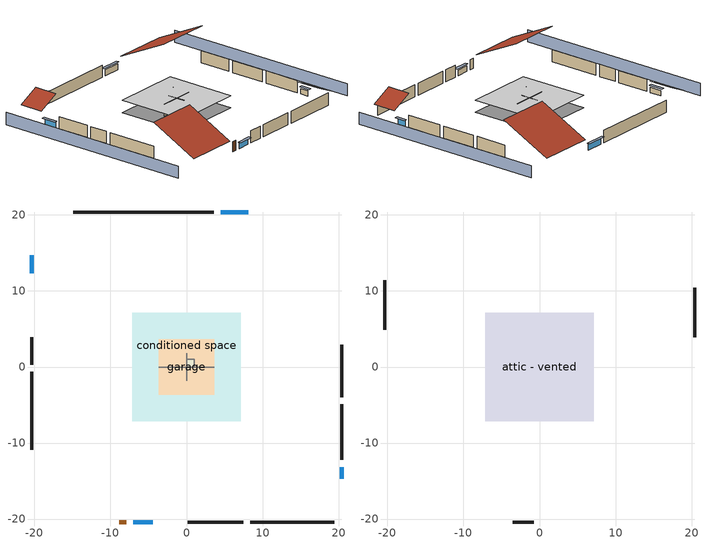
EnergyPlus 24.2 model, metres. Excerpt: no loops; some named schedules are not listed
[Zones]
conditioned space
 floor foundation (Slab2 construction): -7.11,-7.11 -7.11,7.11 7.11,7.11 7.11,-7.11 z0
 wall outside (AdiabaticWallConstruction 1): -8.82,-20.39 -7.91,-20.39 z0:2.03
 wall outside (AdiabaticWallConstruction): 8.14,20.39 4.48,20.39 z0:1.22; 20.39,-14.72 20.39,-13.15 z0:1.07; -6.98,-20.39 -4.45,-20.39 z0:1.13; -20.39,14.72 -20.39,12.33 z0:1.04
 wall outside (Wall3 construction): 3.55,20.39 -14.93,20.39 z0:2.44
 wall outside (Wall4 construction): 20.39,-3.98 20.39,2.96 z0:2.44
 wall outside (Wall7 construction): 8.4,-20.39 19.46,-20.39 z0:2.44
 wall outside (Wall8 construction): -20.39,-0.64 -20.39,-10.91 z0:2.44
 wall to garage (Wall5 construction): -3.66,0 3.66,0 z0:2.44
 wall to garage (Wall6 construction): 0,-1.83 0,1.83 z0:2.44
 window (WindowConstruction): 8.14,20.39 4.48,20.39 z0:1.22
 window (WindowConstruction 1): 20.39,-14.72 20.39,-13.16 z0:1.07
 window (WindowConstruction 2): -6.98,-20.39 -4.45,-20.39 z0:1.13
 window (WindowConstruction 3): -20.39,14.72 -20.39,12.33 z0:1.04
 door (Door): -8.82,-20.39 -7.91,-20.39 z0:2.03
furnace airloop ret air zone
 floor adiabatic (AdiabaticConst): 0,0 0,1 1,1 1,0 z0
 wall adiabatic (AdiabaticConst): 0,1 0,0 1,0 1,1 0,1 z0:1
 ceiling adiabatic (AdiabaticConst): 1,0 1,1 0,1 0,0 z1
garage
 floor foundation (Slab1 construction): -3.66,-3.66 -3.66,3.66 3.66,3.66 3.66,-3.66 z0
 wall outside (Wall1 construction): 20.39,-12.23 20.39,-4.91 z0:2.44
 wall outside (Wall12 construction): -20.39,3.94 -20.39,0.29 z0:2.44
 wall outside (Wall2 construction): 0.15,-20.39 7.47,-20.39 z0:2.44
attic - vented
 floor to garage (Floor1 construction): -3.66,-3.66 -3.66,3.66 3.66,3.66 3.66,-3.66 z2.44
 floor to conditioned space (Floor2 construction Reversed): -7.11,-7.11 -7.11,7.11 7.11,7.11 7.11,-7.11 z2.44
 wall outside (Wall10 construction): -20.39,11.4 -20.39,4.87 z0:2.44
 wall outside (Wall11 construction): -3.52,-20.39 -0.78,-20.39 z0:2.44
 wall outside (Wall9 construction): 20.39,3.89 20.39,10.42 z0:2.44
 roof outside (Roof1 construction): 9.07,20.39,2.44 9.07,10.26,7.5 20.39,10.26,7.5 20.39,20.39,2.44
 roof outside (Roof2 construction): 20.39,-15.65,2.44 16.15,-15.65,4.56 16.15,-20.39,4.56 20.39,-20.39,2.44
 roof outside (Roof3 construction): -20.39,15.65,2.44 -16.15,15.65,4.56 -16.15,20.39,4.56 -20.39,20.39,2.44
 roof outside (Roof4 construction): -9.75,-20.39,2.44 -9.75,-10.87,7.2 -20.39,-10.87,7.2 -20.39,-20.39,2.44
shading: -24.96,20.39 -24.96,-20.39 / 24.96,-20.39 24.96,20.39 z0:2.44; 4.18,20.39 8.45,20.39 8.45,21 4.18,21 z1.52; 20.39,-12.85 20.39,-15.03 21,-15.03 21,-12.85 z1.37; -4.15,-20.39 -7.28,-20.39 -7.28,-21 -4.15,-21 z1.43; -20.39,12.02 -20.39,15.03 -21,15.03 -21,12.02 z1.34
[Building]
Building 1: Terrain=Suburbs
[Site:Location]
Portland Intl Arpt_OR: Latitude {deg}=45.59; Longitude {deg}=-122.6; Time Zone {hr}=-8; Elevation {m}=33; Keep Site Location Information=Yes
[Site:GroundTemperature:Shallow]
10.2558, 8.96328, 8.85977, 9.47314, 11.9355, 14.3863, 16.5111, 17.8571, 17.9714, 16.8767, 14.8061, 12.4304
[Site:WaterMainsTemperature]
Calculation Method=Schedule; Temperature Schedule=mains temperature schedule
[Material] Roughness=Rough; Thermal Absorptance=0.9
Name | Thickness {m} | Conductivity {W/m-K} | Density {kg/m3} | Specific Heat {J/kg-K} | Solar Absorptance | Visible Absorptance
asphalt or fiberglass shingles | 0.00635 | 0.162714 | 1121.4 | 1465.45 | 0.85 | 0.85
ceiling loosefill ins | 0.0846667 | 0.0480833 | 16.02 | 1046.75 | 0.7 | 0.7
ceiling stud and cavity | 0.1397 | 1.39189 | 65.682 | 1177.47 | 0.7 | 0.7
ceiling stud and cavity 1 | 0.1397 | 0.0920385 | 65.682 | 1177.47 | 0.7 | 0.7
concrete 4.0 in. | 0.1016 | 1.803125 | 2242.8 | 837.4 | 0.7 | 0.7
door material | 0.04445 | 0.0612267 | 512.64 | 1214.23 | 0.7 | 0.7
floor covering | 0.0127 | 0.0450781 | 54.468 | 1339.84 | 0.9 | 0.9
furniture material conditioned space 1; furniture material garage 1 | 0.1524 | 0.115458 | 640.8 | 1214.23 | 0.6 | 0.6
gypsum board | 0.0127 | 0.160291 | 801 | 837.4 | 0.6 | 0.6
osb sheathing 0.5 in. | 0.0127 | 0.115458 | 512.64 | 1214.23 | 0.6 | 0.6
osb sheathing 0.5 in. 1; osb sheathing 0.5 in. 2; osb sheathing 0.5 in. 3 | 0.0127 | 0.115458 | 512.64 | 1214.23 | 0.7 | 0.7
roof rigid ins | 0.00281632 | 0.029427 | 32.04 | 1214.23 | 0.7 | 0.7
wall rigid ins | 0.512978 | 0.029427 | 32.04 | 1214.23 | 0.7 | 0.7
wall stud and cavity | 0.1397 | 0.727959 | 139.0536 | 1170.24 | 0.6 | 0.6
wall stud and cavity 1 | 0.1397 | 0.550994 | 139.0536 | 1170.24 | 0.7 | 0.7
wall stud and cavity 2 | 0.1397 | 0.335416 | 139.0536 | 1170.24 | 0.7 | 0.7
wall stud and cavity 3 | 0.0889 | 0.380278 | 52.3479 | 1209.89 | 0.7 | 0.7
wall stud and cavity 4 | 0.0889 | 0.391764 | 83.0341 | 1211.67 | 0.7 | 0.7
wood siding | 0.0254 | 0.102417 | 544.68 | 1172.36 | 0.85 | 0.85
wood siding 1; wood siding 2 | 0.0254 | 0.102417 | 544.68 | 1172.36 | 0.7 | 0.7
[Material:NoMass]
Adiabatic: Roughness=Rough; Thermal Resistance {m2-K/W}=176.1; Thermal Absorptance=0.9; Solar Absorptance=0.7; Visible Absorptance=0.7
[WindowMaterial:SimpleGlazingSystem]
WindowMaterial: U-Factor {W/m2-K}=2.15764; Solar Heat Gain Coefficient=0.44
[Construction]
AdiabaticConst: Adiabatic
AdiabaticWallConstruction: wood siding 1, wall rigid ins, wall stud and cavity 3, gypsum board
AdiabaticWallConstruction 1: wood siding 2, wall rigid ins, wall stud and cavity 3, gypsum board
Door: door material
Floor1 construction: ceiling stud and cavity
Floor2 construction Reversed: gypsum board, ceiling stud and cavity 1, ceiling loosefill ins
furniture construction conditioned space 1: furniture material conditioned space 1
furniture construction garage 1: furniture material garage 1
PartitionWallConstruction: gypsum board, wall stud and cavity 4, gypsum board
Roof1 construction; Roof2 construction; Roof3 construction; Roof4 construction: asphalt or fiberglass shingles, roof rigid ins, osb sheathing 0.5 in.
Slab1 construction: concrete 4.0 in.
Slab2 construction: concrete 4.0 in., floor covering
Wall1 construction; Wall2 construction: wood siding, osb sheathing 0.5 in. 1, wall stud and cavity
Wall10 construction; Wall11 construction; Wall12 construction; Wall9 construction: wood siding, osb sheathing 0.5 in. 3, wall stud and cavity
Wall3 construction; Wall4 construction: wood siding, osb sheathing 0.5 in. 1, wall stud and cavity 1, gypsum board
Wall5 construction: osb sheathing 0.5 in. 2, wall stud and cavity 2, gypsum board
Wall6 construction: osb sheathing 0.5 in. 3, wall stud and cavity 2, gypsum board
Wall7 construction; Wall8 construction: wood siding, osb sheathing 0.5 in. 3, wall stud and cavity 1, gypsum board
WindowConstruction; WindowConstruction 1; WindowConstruction 2; WindowConstruction 3: WindowMaterial
[Zone] Multiplier=1
Name | Volume {m3} | Part of Total Floor Area
attic - vented | 305.205 | Yes
conditioned space | 493.619 | Yes
furnace airloop ret air zone | 1 | No
garage | 130.484 | Yes
[Space]
Name | Zone | Volume {m3} | Space Type
attic - vented 1 | attic - vented | 305.205
conditioned space 1 | conditioned space | 493.619
furnace airloop ret air space | furnace airloop ret air zone |  | Plenum Space Type
garage 1 | garage | 130.484
[OtherEquipment] Design Level Calculation Method=EquipmentLevel
Name | Fuel Type | Zone or ZoneList or Space or SpaceList | Schedule | Design Level {W} | Fraction Latent | Fraction Radiant | Fraction Lost
furnace airloop_0 RetCondToDZ; furnace airloop_0 SupCondToDZ; furnace airloop_0 SupSensLkToDZ | None | attic - vented 1 | Always On Discrete | 0 | 0 | 0 | 0
furnace airloop_0 SupLatLkToDZ | None | attic - vented 1 | Always On Discrete | 0 | 1 | 0 | 0
clothes dryer 1 | Propane | conditioned space 1 | clothes_dryer | 8141.48 | 0.015 | 0.081 | 0.85
cooking range 1 | Electricity | conditioned space 1 | cooking_range | 0 | 0.08 | 0.432 | 0.2
furnace airloop_0 SupCondToLv; furnace airloop_0 SupSensLkToCond; mech vent house fan sensible load | None | conditioned space 1 | Always On Discrete | 0 | 0 | 0 | 0
furnace airloop_0 SupLatLkToCond; mech vent house fan latent load | None | conditioned space 1 | Always On Discrete | 0 | 1 | 0 | 0
general water use latent | None | conditioned space 1 | general water use schedule | 62.594 | 1 | 0 | 0
general water use sensible | None | conditioned space 1 | general water use schedule | -61.6891 | 0 | 0.6 | 0
furnace airloop_0 RetCondToRP; furnace airloop_0 RetSensLkToRP | None | furnace airloop ret air space | Always On Discrete | 0 | 0 | 0 | 0
furnace airloop_0 RetLatLkToRP | None | furnace airloop ret air space | Always On Discrete | 0 | 1 | 0 | 0
water heater energy adjustment1 | Electricity | garage 1 | Always On Discrete | 0.01 | 0 | 0 | 1
water heater lat | None | garage 1 | Always On Discrete | 0 | 1 | 0 | 0
water heater sens | None | garage 1 | Always On Discrete | 0 | 0 | 0 | 0
[ZoneInfiltration:DesignFlowRate] Schedule=Always On Discrete; Design Flow Rate Calculation Method=Flow/Zone; Design Flow Rate {m3/s}=0
Name | Zone or ZoneList or Space or SpaceList
attic_vented 1 duct leakage imbalance infil flow | attic - vented 1
infil flow; natural vent flow; whole house fan flow | conditioned space 1
[ZoneInfiltration:EffectiveLeakageArea] Schedule=Always On Discrete
Name | Zone or Space | Effective Air Leakage Area {cm2} | Stack Coefficient | Wind Coefficient
infil attic - vented 1 | attic - vented 1 | 8530.74 | 0.000248762 | 3.83861e-05
infil garage 1 | garage 1 | 543.674 | 0.000129147 | 4.38083e-05
[ZoneMixing] Schedule=Always On Continuous; Design Flow Rate Calculation Method=Flow/Zone; Design Flow Rate {m3/s}=0
Name | Zone or Space | Source Zone or Space
furnace airloop_0 ZoneMixCondToDZ mix; whole house fan mix | attic - vented | conditioned space
furnace airloop_0 ZoneMixDZToCond mix | conditioned space | attic - vented
[SurfaceProperty:ExposedFoundationPerimeter] Exposed Perimeter Calculation Method=TotalExposedPerimeter
Name | Total Exposed Perimeter {m}
Slab2 | 52.21224
Slab1 | 18.288
[SurfaceProperty:IncidentSolarMultiplier] Incident Solar Multiplier=1; Incident Solar Multiplier Schedule=trans schedule winter=0.85 summer=0.7
Window1; Window2; Window3; Window4
[InternalMass]
Name | Construction | Zone or ZoneList | Space or SpaceList | Surface Area {m2}
furniture mass conditioned space 1 | furniture construction conditioned space 1 | conditioned space | conditioned space 1 | 80.97429
partition wall mass | PartitionWallConstruction | conditioned space | conditioned space 1 | 202.436
furniture mass garage 1 | furniture construction garage 1 | garage | garage 1 | 5.35122
[Lights] Design Level Calculation Method=LightingLevel; Return Air Fraction=0; Fraction Radiant=0.6; Fraction Visible=0.2; Fraction Replaceable=1
Name | Zone or ZoneList or Space or SpaceList | Schedule | Lighting Level {W}
interior lighting | conditioned space 1 | lighting_interior | 346.187
garage lighting | garage 1 | lighting_garage | 11.4705
[People]
occupants: Zone or ZoneList or Space or SpaceList=conditioned space 1; Number of People Schedule=occupants; Number of People Calculation Method=People; Number of People=3; Fraction Radiant=0.314171; Sensible Heat Fraction=0.56303; Activity Level Schedule=occupants activity schedule; Carbon Dioxide Generation Rate {m3/s-W}=0; Enable ASHRAE 55 Comfort Warnings=No; Mean Radiant Temperature Calculation Type=EnclosureAveraged
[ElectricEquipment] Design Level Calculation Method=EquipmentLevel
Name | Zone or ZoneList or Space or SpaceList | Schedule | Design Level {W} | Fraction Latent | Fraction Radiant | Fraction Lost
ceiling fan | conditioned space 1 | ceiling_fan | 18.7578 | 0 | 0.558 | 0
clothes dryer | conditioned space 1 | clothes_dryer | 612.825 | 0.015 | 0.081 | 0.85
clothes washer | conditioned space 1 | clothes_washer | 592.981 | 0.03 | 0.162 | 0.7
cooking range | conditioned space 1 | cooking_range | 1236.79 | 0.08 | 0.432 | 0.2
dishwasher | conditioned space 1 | dishwasher | 412.177 | 0.3 | 0.18 | 0.4
fridge | conditioned space 1 | fridge schedule | 49.4292 | 0 | 0.6 | 0
mech vent bath fan 0 | conditioned space 1 | mech vent bath fan 0 schedule | 30 | 0 | 0 | 1
mech vent house fan | conditioned space 1 | mech vent house fan schedule | 0 | 0 | 0 | 1
mech vent house fan cfis | conditioned space 1 | mech vent house fan cfis schedule | 0 | 0 | 0 | 0
mech vent range fan 0 | conditioned space 1 | mech vent range fan 0 schedule | 30 | 0 | 0 | 1
misc plug loads | conditioned space 1 | plug_loads_other | 385.894 | 0.021 | 0.558 | 0.049
misc tv | conditioned space 1 | plug_loads_tv | 447.659 | 0 | 0.6 | 0
whole house fan | conditioned space 1 | Always On Discrete | 0 | 0 | 0 | 1
freezer | garage 1 | freezer schedule | 194.914 | 0 | 0.6 | 0
[SpaceList]
Plenum Space Type: furnace airloop ret air space
[AvailabilityManager:Scheduled] Schedule=Always On Discrete
furnace airloop Availability Manager; room ac airloop Availability Manager
[AirLoopHVAC:ReturnPlenum]
Air Loop HVAC Return Plenum 1: Zone=furnace airloop ret air zone
[WaterUse:Equipment]
dishwasher: Peak Flow Rate {m3/s}=3.98666e-06; Flow Rate Fraction Schedule=hot_water_dishwasher
[Foundation:Kiva] Wall Height Above Grade {m}=0.1016; Wall Depth Below Slab {m}=0.2032
Name | Initial Indoor Air Temperature {C}
Foundation Kiva 1 | 13.4258
Foundation Kiva 2 | 21.1111
[Foundation:Kiva:Settings]
Soil Conductivity {W/m-K}=1.9041; Soil Density {kg/m3}=1842.3; Soil Specific Heat {J/kg-K}=418.7; Ground Solar Absorptivity=0.9; Ground Thermal Absorptivity=0.9; Ground Surface Roughness {m}=0.03; Far-Field Width {m}=40; Deep-Ground Boundary Condition=ZeroFlux; Deep-Ground Depth {m}=40; Minimum Cell Dimension {m}=0.2; Maximum Cell Growth Coefficient=3; Simulation Timestep=Timestep
[Exterior:Lights]
exterior lighting: Schedule=exterior lighting schedule; Design Level {W}=12.0218
[EnergyManagementSystem:GlobalVariable]
furnace_airloop_0_DuctImbalLkExhFanEquivCond
furnace_airloop_0_DuctImbalLkExhFanEquivDZ
furnace_airloop_0_DuctImbalLkSupFanEquivCond
furnace_airloop_0_DuctImbalLkSupFanEquivDZ
furnace_airloop_0_DZ_T
furnace_airloop_0_DZ_W
furnace_airloop_0_RetCondToDZ
furnace_airloop_0_RetCondToRP
furnace_airloop_0_RetLatLkToRP
furnace_airloop_0_RetSensLkToRP
furnace_airloop_0_SupCondToDZ
furnace_airloop_0_SupCondToLv
furnace_airloop_0_SupLatLkToCond
furnace_airloop_0_SupLatLkToDZ
furnace_airloop_0_SupSensLkToCond
furnace_airloop_0_SupSensLkToDZ
furnace_airloop_0_ZoneMixCondToDZ
furnace_airloop_0_ZoneMixDZToCond
furnace_airloop_AH_MFR
furnace_airloop_AH_Tout
furnace_airloop_AH_VFR
furnace_airloop_AH_Wout
furnace_airloop_Fan_RTF
furnace_airloop_RA_T
furnace_airloop_Ra_W
infil_program_Qfan
infil_program_Qinf
natural_vent_program_Qnv
natural_vent_program_Qwhf
room_ac_airloop_Fan_RTF
[EnergyManagementSystem:Sensor]
Name | Output:Variable or Output:Meter Index Key | Output:Variable or Output:Meter
airflow_gain | infil flow | Infiltration Sensible Heat Gain Energy
airflow_gain_1 | natural vent flow | Infiltration Sensible Heat Gain Energy
airflow_gain_2 | whole house fan flow | Infiltration Sensible Heat Gain Energy
airflow_loss | infil flow | Infiltration Sensible Heat Loss Energy
airflow_loss_1 | natural vent flow | Infiltration Sensible Heat Loss Energy
airflow_loss_2 | whole house fan flow | Infiltration Sensible Heat Loss Energy
clg_load_cond |  | Cooling:EnergyTransfer:Zone:CONDITIONED SPACE
clg_load_duct |  | Cooling:EnergyTransfer:Zone:FURNACE AIRLOOP RET AIR ZONE
clg_sp_s; clg_sp_s_1 | cooling setpoint | Schedule Value
clothes_dryer_exhaust_0_sch_s | clothes_dryer | Schedule Value
cool_season | cooling season schedule | Schedule Value
ducts_conv | furnace airloop_0 RetCondToRP | Other Equipment Convective Heating Energy
ducts_conv_1 | furnace airloop_0 RetLatLkToRP | Other Equipment Convective Heating Energy
ducts_conv_2 | furnace airloop_0 RetSensLkToRP | Other Equipment Convective Heating Energy
ducts_conv_3 | furnace airloop_0 SupCondToLv | Other Equipment Convective Heating Energy
ducts_conv_4 | furnace airloop_0 SupLatLkToCond | Other Equipment Convective Heating Energy
ducts_conv_5 | furnace airloop_0 SupSensLkToCond | Other Equipment Convective Heating Energy
ducts_rad | furnace airloop_0 RetCondToRP | Other Equipment Radiant Heating Energy
ducts_rad_1 | furnace airloop_0 RetLatLkToRP | Other Equipment Radiant Heating Energy
ducts_rad_2 | furnace airloop_0 RetSensLkToRP | Other Equipment Radiant Heating Energy
ducts_rad_3 | furnace airloop_0 SupCondToLv | Other Equipment Radiant Heating Energy
ducts_rad_4 | furnace airloop_0 SupLatLkToCond | Other Equipment Radiant Heating Energy
ducts_rad_5 | furnace airloop_0 SupSensLkToCond | Other Equipment Radiant Heating Energy
furnace_airloop_0_DZ_T_s | attic - vented | Zone Air Temperature
furnace_airloop_0_DZ_W_s | attic - vented | Zone Mean Air Humidity Ratio
furnace_airloop_AH_MFR_s | Node 15 | System Node Mass Flow Rate
furnace_airloop_AH_Tout_s | Node 15 | System Node Temperature
furnace_airloop_AH_VFR_s | Node 15 | System Node Current Density Volume Flow Rate
furnace_airloop_AH_Wout_s | Node 15 | System Node Humidity Ratio
furnace_airloop_RA_T_s | Node 18 | System Node Temperature
furnace_airloop_Ra_W_s | Node 18 | System Node Humidity Ratio
htg_load_cond |  | Heating:EnergyTransfer:Zone:CONDITIONED SPACE
htg_load_duct |  | Heating:EnergyTransfer:Zone:FURNACE AIRLOOP RET AIR ZONE
htg_sp_s; htg_sp_s_1 | heating setpoint | Schedule Value
ig_ee_conv | ceiling fan | Electric Equipment Convective Heating Energy
ig_ee_conv_1 | clothes dryer | Electric Equipment Convective Heating Energy
ig_ee_conv_3 | cooking range | Electric Equipment Convective Heating Energy
ig_ee_conv_4 | dishwasher | Electric Equipment Convective Heating Energy
ig_ee_conv_5 | fridge | Electric Equipment Convective Heating Energy
ig_ee_conv_6 | misc plug loads | Electric Equipment Convective Heating Energy
ig_ee_conv_7 | misc tv | Electric Equipment Convective Heating Energy
ig_ee_conv_8 | whole house fan | Electric Equipment Convective Heating Energy
ig_ee_rad | ceiling fan | Electric Equipment Radiant Heating Energy
ig_ee_rad_1 | clothes dryer | Electric Equipment Radiant Heating Energy
ig_ee_rad_3 | cooking range | Electric Equipment Radiant Heating Energy
ig_ee_rad_4 | dishwasher | Electric Equipment Radiant Heating Energy
ig_ee_rad_5 | fridge | Electric Equipment Radiant Heating Energy
ig_ee_rad_6 | misc plug loads | Electric Equipment Radiant Heating Energy
ig_ee_rad_7 | misc tv | Electric Equipment Radiant Heating Energy
ig_ee_rad_8 | whole house fan | Electric Equipment Radiant Heating Energy
ig_lgt_conv | interior lighting | Lights Convective Heating Energy
ig_lgt_rad | interior lighting | Lights Radiant Heating Energy
ig_lgt_vis | interior lighting | Lights Visible Radiation Heating Energy
ig_oe_conv | clothes dryer 1 | Other Equipment Convective Heating Energy
ig_oe_conv_1 | cooking range 1 | Other Equipment Convective Heating Energy
ig_oe_conv_2 | general water use latent | Other Equipment Convective Heating Energy
ig_oe_conv_3 | general water use sensible | Other Equipment Convective Heating Energy
ig_oe_rad | clothes dryer 1 | Other Equipment Radiant Heating Energy
ig_oe_rad_1 | cooking range 1 | Other Equipment Radiant Heating Energy
ig_oe_rad_2 | general water use latent | Other Equipment Radiant Heating Energy
ig_oe_rad_3 | general water use sensible | Other Equipment Radiant Heating Energy
ig_ppl_conv | occupants | People Convective Heating Energy
ig_ppl_rad | occupants | People Radiant Heating Energy
im_conv | furniture mass conditioned space 1 | Surface Inside Face Convection Heat Gain Energy
im_conv_1 | partition wall mass | Surface Inside Face Convection Heat Gain Energy
im_ig | furniture mass conditioned space 1 | Surface Inside Face Internal Gains Radiation Heat Gain Energy
im_ig_1 | partition wall mass | Surface Inside Face Internal Gains Radiation Heat Gain Energy
im_lgt | furniture mass conditioned space 1 | Surface Inside Face Lights Radiation Heat Gain Energy
im_lgt_1 | partition wall mass | Surface Inside Face Lights Radiation Heat Gain Energy
im_sol | furniture mass conditioned space 1 | Surface Inside Face Solar Radiation Heat Gain Energy
im_sol_1 | partition wall mass | Surface Inside Face Solar Radiation Heat Gain Energy
im_surf | furniture mass conditioned space 1 | Surface Inside Face Net Surface Thermal Radiation Heat Gain Energy
im_surf_1 | partition wall mass | Surface Inside Face Net Surface Thermal Radiation Heat Gain Energy
mech_vent_bath_fan_0_sch_s | mech vent bath fan 0 schedule | Schedule Value
mech_vent_range_fan_0_sch_s | mech vent range fan 0 schedule | Schedule Value
mv_conv | mech vent bath fan 0 | Electric Equipment Convective Heating Energy
mv_conv_1 | mech vent house fan | Electric Equipment Convective Heating Energy
mv_conv_2 | mech vent house fan cfis | Electric Equipment Convective Heating Energy
mv_conv_3 | mech vent range fan 0 | Electric Equipment Convective Heating Energy
mv_conv_4 | mech vent house fan latent load | Other Equipment Convective Heating Energy
mv_conv_5 | mech vent house fan sensible load | Other Equipment Convective Heating Energy
mv_rad | mech vent bath fan 0 | Electric Equipment Radiant Heating Energy
mv_rad_1 | mech vent house fan | Electric Equipment Radiant Heating Energy
mv_rad_2 | mech vent house fan cfis | Electric Equipment Radiant Heating Energy
mv_rad_3 | mech vent range fan 0 | Electric Equipment Radiant Heating Energy
mv_rad_4 | mech vent house fan latent load | Other Equipment Radiant Heating Energy
mv_rad_5 | mech vent house fan sensible load | Other Equipment Radiant Heating Energy
natural_vent_s | natural vent schedule | Schedule Value
out_pb_s |  | Site Outdoor Air Barometric Pressure
out_wt_s |  | Site Outdoor Air Humidity Ratio
site_vw_s |  | Site Wind Speed
ss_back_out | Window1 | Surface Window Shortwave from Zone Back Out Window Heat Transfer Rate
ss_back_out_1 | Window2 | Surface Window Shortwave from Zone Back Out Window Heat Transfer Rate
ss_back_out_2 | Window3 | Surface Window Shortwave from Zone Back Out Window Heat Transfer Rate
ss_back_out_3 | Window4 | Surface Window Shortwave from Zone Back Out Window Heat Transfer Rate
ss_conv | Door1 | Surface Inside Face Convection Heat Gain Energy
ss_conv_1 | Window1 | Surface Inside Face Convection Heat Gain Energy
ss_conv_2 | Window2 | Surface Inside Face Convection Heat Gain Energy
ss_conv_3 | Window3 | Surface Inside Face Convection Heat Gain Energy
ss_conv_4 | Window4 | Surface Inside Face Convection Heat Gain Energy
ss_ig | Door1 | Surface Inside Face Internal Gains Radiation Heat Gain Energy
ss_ig_1 | Window1 | Surface Inside Face Internal Gains Radiation Heat Gain Energy
ss_ig_2 | Window2 | Surface Inside Face Internal Gains Radiation Heat Gain Energy
ss_ig_3 | Window3 | Surface Inside Face Internal Gains Radiation Heat Gain Energy
ss_ig_4 | Window4 | Surface Inside Face Internal Gains Radiation Heat Gain Energy
ss_lgt | Door1 | Surface Inside Face Lights Radiation Heat Gain Energy
ss_sol | Door1 | Surface Inside Face Solar Radiation Heat Gain Energy
ss_surf | Door1 | Surface Inside Face Net Surface Thermal Radiation Heat Gain Energy
ss_surf_1 | Window1 | Surface Inside Face Net Surface Thermal Radiation Heat Gain Energy
ss_surf_2 | Window2 | Surface Inside Face Net Surface Thermal Radiation Heat Gain Energy
ss_surf_3 | Window3 | Surface Inside Face Net Surface Thermal Radiation Heat Gain Energy
ss_surf_4 | Window4 | Surface Inside Face Net Surface Thermal Radiation Heat Gain Energy
ss_trans_in | Window1 | Surface Window Transmitted Solar Radiation Rate
ss_trans_in_1 | Window2 | Surface Window Transmitted Solar Radiation Rate
ss_trans_in_2 | Window3 | Surface Window Transmitted Solar Radiation Rate
ss_trans_in_3 | Window4 | Surface Window Transmitted Solar Radiation Rate
ss_trans_out | Window1 | Surface Inside Face Initial Transmitted Diffuse Transmitted Out Window Solar Radiation Rate
ss_trans_out_1 | Window2 | Surface Inside Face Initial Transmitted Diffuse Transmitted Out Window Solar Radiation Rate
ss_trans_out_2 | Window3 | Surface Inside Face Initial Transmitted Diffuse Transmitted Out Window Solar Radiation Rate
ss_trans_out_3 | Window4 | Surface Inside Face Initial Transmitted Diffuse Transmitted Out Window Solar Radiation Rate
s_conv | Floor2 | Surface Inside Face Convection Heat Gain Energy
s_conv_1 | Slab2 | Surface Inside Face Convection Heat Gain Energy
s_conv_2 | Wall3 | Surface Inside Face Convection Heat Gain Energy
s_conv_3 | Wall4 | Surface Inside Face Convection Heat Gain Energy
s_conv_4 | Wall5 | Surface Inside Face Convection Heat Gain Energy
s_conv_5 | Wall6 | Surface Inside Face Convection Heat Gain Energy
s_conv_6 | Wall7 | Surface Inside Face Convection Heat Gain Energy
s_conv_7 | Wall8 | Surface Inside Face Convection Heat Gain Energy
s_ig | Floor2 | Surface Inside Face Internal Gains Radiation Heat Gain Energy
s_ig_1 | Slab2 | Surface Inside Face Internal Gains Radiation Heat Gain Energy
s_ig_2 | Wall3 | Surface Inside Face Internal Gains Radiation Heat Gain Energy
s_ig_3 | Wall4 | Surface Inside Face Internal Gains Radiation Heat Gain Energy
s_ig_4 | Wall5 | Surface Inside Face Internal Gains Radiation Heat Gain Energy
s_ig_5 | Wall6 | Surface Inside Face Internal Gains Radiation Heat Gain Energy
s_ig_6 | Wall7 | Surface Inside Face Internal Gains Radiation Heat Gain Energy
s_ig_7 | Wall8 | Surface Inside Face Internal Gains Radiation Heat Gain Energy
s_lgt | Floor2 | Surface Inside Face Lights Radiation Heat Gain Energy
s_lgt_1 | Slab2 | Surface Inside Face Lights Radiation Heat Gain Energy
s_lgt_2 | Wall3 | Surface Inside Face Lights Radiation Heat Gain Energy
